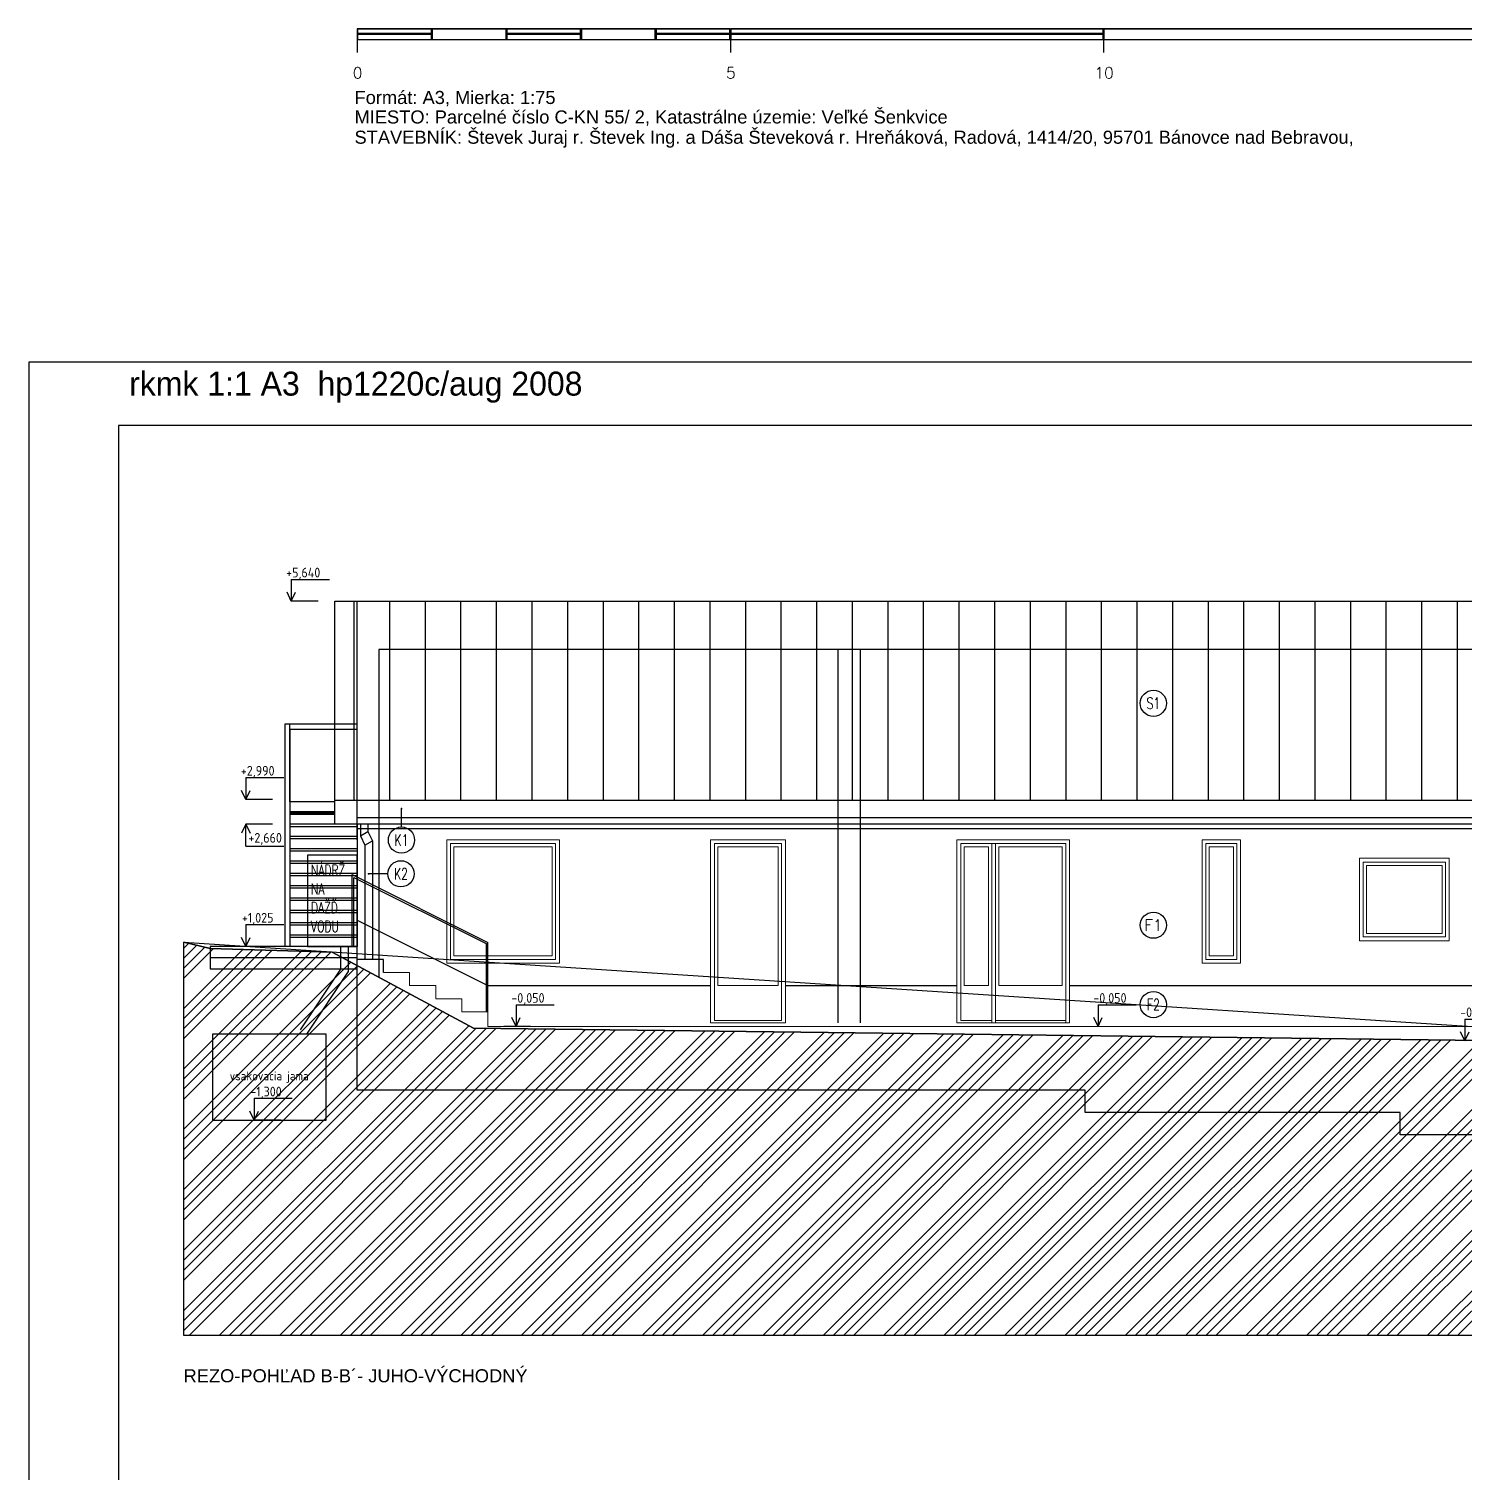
# Model space of a CAD drawing. Header units: millimetres. Extents: x 462666 to 1244237, y 2328025 to 3795663.
# Drawn here: x 1063301 to 1082507, y 2719534 to 2738846 of the extents above; entities that cross this region are included whole.
import ezdxf
from ezdxf.enums import TextEntityAlignment as Align
from ezdxf.lldxf.tags import DXFTag

# ---------------------------------------------------------------- set-up
doc = ezdxf.new("R2010")
doc.units = ezdxf.units.MM
for name, color, linetype in [('DIM_100', 64, 'Continuous'), ('MUR-POH', 64, 'Continuous'), ('MUR_POH', 64, 'Continuous'), ('MUR_REZ', 3, 'Continuous'), ('MUR_ZAK', 64, 'DASHED'), ('PLE_REZ', 200, 'Continuous'), ('PLO_LIN', 6, 'Continuous'), ('POP', 7, 'Continuous'), ('POP_100', 8, 'Continuous'), ('RAM_100', 160, 'Continuous'), ('TXT_50', 50, 'Continuous'), ('TXT_50_MIESTN', 7, 'Continuous'), ('ZAK_DIM', 7, 'Continuous')]:
    doc.layers.add(name, color=color, linetype=linetype)
doc.layers.add('Srafy', color=8, linetype='Continuous', lineweight=5)
doc.styles.add('ARIAL', font='arial.ttf', dxfattribs={"height": 250})
doc.styles.add('ISOCP.SHX', font='ISOCP.shx', dxfattribs={"height": 150})
doc.styles.add('SIMPLEX', font='SIMPLEX.SHX', dxfattribs={"width": 0.7})
doc.styles.add('SIMPLEX.SHX', font='SIMPLEX.SHX', dxfattribs={"width": 0.7})
tags = doc.linetypes.add('DASHED', pattern=[0.75, 0.5, -0.25]).pattern_tags.tags
tags[6:7] = [DXFTag(74, 4), DXFTag(75, 0), DXFTag(340, '0'), DXFTag(46, 1.0), DXFTag(50, 0.0), DXFTag(44, 0.0), DXFTag(45, 0.0)]
tags[4:5] = [DXFTag(74, 4), DXFTag(75, 0), DXFTag(340, '0'), DXFTag(46, 1.0), DXFTag(50, 0.0), DXFTag(44, 0.0), DXFTag(45, 0.0)]

# ---------------------------------------------------------------- blocks, each defined once
blk = doc.blocks.new('KOTA_V_REZ')
for p, q in [((0, 293), (0, 0)), ((0, 293), (509, 293)), ((0, 0), (-57, 121)), ((0, 0), (57, 121))]:
    blk.add_line(p, q)
at = {"color": 7, "style": 'ISOCP.SHX'}
blk.add_attdef('±0.000', text='', height=120, dxfattribs=at).set_placement((210, 384), align=Align.MIDDLE_CENTER)
blk = doc.blocks.new('Z_RAM_A_3_hp 1220')
at = {"layer": 'POP', "linetype": 'Continuous'}
blk.add_lwpolyline([(-288.5, -408), (-6.5, -408), (-6.5, -13), (-288.5, -13)], close=True, dxfattribs=at)
at = {"layer": 'RAM_100', "linetype": 'Continuous'}
for points in [[(-297, -420), (0, -420), (0, 0), (-297, 0)], [(-288.5, -13), (-288.5, -408), (-6.5, -408), (-6.5, -13)]]:
    blk.add_lwpolyline(points, close=True, dxfattribs=at)
blk.add_text('rkmk 1:1 A3  hp1220c/aug 2008', height=3.2, rotation=90, dxfattribs=at).set_placement((-292.52, -406.58))

msp = doc.modelspace()

# ---------------------------------------------------------------- hatches: boundary and pattern name
at = {"layer": 'MUR_POH', "linetype": 'ByBlock', "ltscale": 250}
h = msp.add_hatch(dxfattribs=at)
h.set_pattern_fill('ANSI31', color=8, scale=150, angle=45, style=0)
h.set_pattern_definition([(90, (207070.4, -37555.27), (-476.25, 3e-14), [])])
h.paths.add_polyline_path([(1085867.2, 2728520.4), (1067394.7, 2728520.4), (1067394.7, 2731187.6), (1087217.5, 2731187.6), (1087217.5, 2729620.2)])
h.paths.add_polyline_path([(1087517.5, 2729864.5), (1087517.5, 2731187.6), (1089142.2, 2731187.6)])
h.paths.add_polyline_path([(1092417.2, 2728535.3), (1089142.2, 2731187.6), (1092417.2, 2731187.6)])
at = {"layer": 'POP_100'}
h = msp.add_hatch(dxfattribs=at)
h.set_pattern_fill('ANSI34', color=8, scale=30, style=0)
h.set_pattern_definition([(45, (0, 1081.54), (-404.11153, 404.11153), []), (45, (134.7, 1081.54), (-404.11153, 404.11153), []), (45, (269.4, 1081.54), (-404.11153, 404.11153), []), (45, (404.1, 1081.54), (-404.11153, 404.11153), [])])
h.paths.add_polyline_path([(1103470.6, 2721362.3), (1065375.8, 2721362.3), (1065375.8, 2726626.5), (1065724.7, 2726542.1), (1067357.5, 2726493.4), (1069251, 2725473.5), (1083117.2, 2725303.8), (1083117.2, 2724403.7), (1083517.2, 2724403.7), (1083517.2, 2724978.8), (1084531.9, 2724978.8), (1085667.2, 2722255.7), (1086619, 2722255.7), (1086619, 2722655.7), (1091667.2, 2722655.7), (1091667.2, 2721898.8), (1092117.2, 2721898.8), (1092118.8, 2722598.8), (1101769.8, 2722575.7), (1101770.6, 2722375.7), (1101920.6, 2722375.7), (1101920.6, 2722695.7), (1101970.6, 2722695.7), (1101970.6, 2722545.7), (1103470.6, 2722545.7)])

# ---------------------------------------------------------------- linework, layer by layer
at = {"layer": 'MUR-POH', "flags": 128}
for points in [[(1072682.6, 2738846.5), (1067693.2, 2738846.5), (1067693.2, 2738703.8), (1072682.6, 2738703.8), (1072682.6, 2738846.5), (1072682.6, 2738846.5)], [(1068686.9, 2738846.5), (1067693.2, 2738846.5), (1067693.2, 2738790.6), (1068686.9, 2738790.6), (1068686.9, 2738846.5), (1068686.9, 2738846.5)], [(1069685.8, 2738846.5), (1068692.1, 2738846.5), (1068692.1, 2738703.8), (1069685.8, 2738703.8), (1069685.8, 2738846.5), (1069685.8, 2738846.5)], [(1070684.7, 2738846.5), (1069691.1, 2738846.5), (1069691.1, 2738790.6), (1070684.7, 2738790.6), (1070684.7, 2738846.5), (1070684.7, 2738846.5)], [(1071683.7, 2738846.5), (1070690, 2738846.5), (1070690, 2738703.8), (1071683.7, 2738703.8), (1071683.7, 2738846.5), (1071683.7, 2738846.5)], [(1072682.6, 2738846.5), (1071689, 2738846.5), (1071689, 2738790.6), (1072682.6, 2738790.6), (1072682.6, 2738846.5), (1072682.6, 2738846.5)], [(1077677.3, 2738846.5), (1072687.9, 2738846.5), (1072687.9, 2738790.6), (1077677.3, 2738790.6), (1077677.3, 2738846.5), (1077677.3, 2738846.5)], [(1082672.1, 2738846.5), (1077682.6, 2738846.5), (1077682.6, 2738703.8), (1082672.1, 2738703.8), (1082672.1, 2738846.5), (1082672.1, 2738846.5)], [(1068686.9, 2738785.4), (1067693.2, 2738785.4), (1067693.2, 2738780.4), (1068686.9, 2738780.4), (1068686.9, 2738785.4), (1068686.9, 2738785.4)], [(1068686.9, 2738775.1), (1067693.2, 2738775.1), (1067693.2, 2738703.8), (1068686.9, 2738703.8), (1068686.9, 2738775.1), (1068686.9, 2738775.1)], [(1067693.2, 2738698.6), (1067693.2, 2738529.4)], [(1067693.2, 2738698.6), (1067693.2, 2738529.4)], [(1067698.5, 2738703.8), (1072682.6, 2738703.8), (1072682.6, 2738841.2), (1067698.5, 2738841.2), (1067698.5, 2738703.8), (1067698.5, 2738703.8)], [(1067698.5, 2738790.6), (1068686.9, 2738790.6), (1068686.9, 2738841.2), (1067698.5, 2738841.2), (1067698.5, 2738790.6), (1067698.5, 2738790.6)], [(1067698.5, 2738780.4), (1068686.9, 2738780.4), (1068686.9, 2738780.1), (1067698.5, 2738780.1), (1067698.5, 2738780.4), (1067698.5, 2738780.4)], [(1067698.5, 2738703.8), (1068686.9, 2738703.8), (1068686.9, 2738769.8), (1067698.5, 2738769.8), (1067698.5, 2738703.8), (1067698.5, 2738703.8)], [(1068697.4, 2738703.8), (1069685.8, 2738703.8), (1069685.8, 2738841.2), (1068697.4, 2738841.2), (1068697.4, 2738703.8), (1068697.4, 2738703.8)], [(1070684.7, 2738785.4), (1069691.1, 2738785.4), (1069691.1, 2738780.4), (1070684.7, 2738780.4), (1070684.7, 2738785.4), (1070684.7, 2738785.4)], [(1070684.7, 2738775.1), (1069691.1, 2738775.1), (1069691.1, 2738703.8), (1070684.7, 2738703.8), (1070684.7, 2738775.1), (1070684.7, 2738775.1)], [(1069696.4, 2738790.6), (1070684.7, 2738790.6), (1070684.7, 2738841.2), (1069696.4, 2738841.2), (1069696.4, 2738790.6), (1069696.4, 2738790.6)], [(1069696.4, 2738780.4), (1070684.7, 2738780.4), (1070684.7, 2738780.1), (1069696.4, 2738780.1), (1069696.4, 2738780.4), (1069696.4, 2738780.4)], [(1069696.4, 2738703.8), (1070684.7, 2738703.8), (1070684.7, 2738769.8), (1069696.4, 2738769.8), (1069696.4, 2738703.8), (1069696.4, 2738703.8)], [(1070695.3, 2738703.8), (1071683.7, 2738703.8), (1071683.7, 2738841.2), (1070695.3, 2738841.2), (1070695.3, 2738703.8), (1070695.3, 2738703.8)], [(1072682.6, 2738785.4), (1071689, 2738785.4), (1071689, 2738780.4), (1072682.6, 2738780.4), (1072682.6, 2738785.4), (1072682.6, 2738785.4)], [(1072682.6, 2738775.1), (1071689, 2738775.1), (1071689, 2738703.8), (1072682.6, 2738703.8), (1072682.6, 2738775.1), (1072682.6, 2738775.1)], [(1071694.3, 2738790.6), (1072682.6, 2738790.6), (1072682.6, 2738841.2), (1071694.3, 2738841.2), (1071694.3, 2738790.6), (1071694.3, 2738790.6)], [(1071694.3, 2738780.4), (1072682.6, 2738780.4), (1072682.6, 2738780.1), (1071694.3, 2738780.1), (1071694.3, 2738780.4), (1071694.3, 2738780.4)], [(1071694.3, 2738703.8), (1072682.6, 2738703.8), (1072682.6, 2738769.8), (1071694.3, 2738769.8), (1071694.3, 2738703.8), (1071694.3, 2738703.8)], [(1077677.3, 2738785.4), (1072687.9, 2738785.4), (1072687.9, 2738780.4), (1077677.3, 2738780.4), (1077677.3, 2738785.4), (1077677.3, 2738785.4)], [(1077677.3, 2738775.1), (1072687.9, 2738775.1), (1072687.9, 2738703.8), (1077677.3, 2738703.8), (1077677.3, 2738775.1), (1077677.3, 2738775.1)], [(1072687.9, 2738698.6), (1072687.9, 2738529.4)], [(1072687.9, 2738698.6), (1072687.9, 2738529.4)], [(1072693.2, 2738790.6), (1077677.3, 2738790.6), (1077677.3, 2738841.2), (1072693.2, 2738841.2), (1072693.2, 2738790.6), (1072693.2, 2738790.6)], [(1072693.2, 2738780.4), (1077677.3, 2738780.4), (1077677.3, 2738780.1), (1072693.2, 2738780.1), (1072693.2, 2738780.4), (1072693.2, 2738780.4)], [(1072693.2, 2738703.8), (1077677.3, 2738703.8), (1077677.3, 2738769.8), (1072693.2, 2738769.8), (1072693.2, 2738703.8), (1072693.2, 2738703.8)], [(1077682.6, 2738698.6), (1077682.6, 2738529.4)], [(1077687.9, 2738703.8), (1082672.1, 2738703.8), (1082672.1, 2738841.2), (1077687.9, 2738841.2), (1077687.9, 2738703.8), (1077687.9, 2738703.8)]]:
    msp.add_lwpolyline(points, dxfattribs=at)
at = {"layer": 'MUR-POH', "color": 252}
for points in [[(1067694.7, 2726920.7), (1069444.7, 2726045.7), (1072424.1, 2726045.7)], [(1073424.1, 2726045.7), (1075720.5, 2726045.7)], [(1077225.3, 2726045.7), (1083117.2, 2726045.7)]]:
    msp.add_lwpolyline(points, dxfattribs=at)
at = {"layer": 'MUR_POH', "color": 8, "linetype": 'DASHED', "ltscale": 250}
for p, q in [((1067694.7, 2728295.7), (1085867.2, 2728295.7)), ((1067694.7, 2728145.7), (1086167.2, 2728145.7))]:
    msp.add_line(p, q, dxfattribs=at)
at = {"layer": 'MUR_POH', "color": 8, "linetype": 'DASHED', "ltscale": 250, "flags": 128}
for points in [[(1067694.7, 2727995.3), (1067694.7, 2731187.6)], [(1091717.2, 2728458.8), (1091717.2, 2730543.5), (1067985.1, 2730543.5), (1067985.1, 2726155.4)], [(1074124.1, 2730543.5), (1074124.1, 2725545.7)], [(1074424.1, 2730543.5), (1074424.1, 2725545.7)], [(1093175.1, 2724799.3), (1065375.8, 2726623.4)], [(1065724.7, 2726568.8), (1065724.7, 2726418.8), (1067694.7, 2726418.8)], [(1066936.6, 2725451.3), (1067476, 2726263.2), (1067476, 2726568.8)], [(1067019.9, 2725396), (1067576, 2726233), (1067576, 2726568.8)], [(1067694.7, 2726268.8), (1067694.7, 2726568.8)], [(1065724.7, 2726418.8), (1065724.7, 2726268.8), (1067694.7, 2726268.8)], [(1067694.7, 2724645.7), (1067694.7, 2726311.8)], [(1077437.8, 2724645.7), (1067694.7, 2724645.7)], [(1081652.5, 2724345.7), (1077437.8, 2724345.7), (1077437.8, 2724645.7)], [(1086167.2, 2724045.7), (1086167.2, 2724045.7), (1081652.5, 2724045.7), (1081652.5, 2724345.7)]]:
    msp.add_lwpolyline(points, dxfattribs=at)
msp.add_lwpolyline([(1065758.2, 2725396), (1065758.2, 2724243.2), (1067278.4, 2724243.2), (1067278.4, 2725396)], close=True, dxfattribs=at)
at = {"layer": 'MUR_REZ'}
for points in [[(1067357.5, 2726493.4), (1065724.7, 2726542.1), (1065375.8, 2726626.5)], [(1083117.2, 2725303.7), (1069251, 2725473.5), (1067357.5, 2726493.4)]]:
    msp.add_lwpolyline(points, dxfattribs=at)
at = {"layer": 'MUR_ZAK', "ltscale": 175, "flags": 128}
msp.add_lwpolyline([(1067027.2, 2727791.8), (1067027.2, 2726568.8), (1067694.7, 2726568.8), (1067694.7, 2727791.8)], close=True, dxfattribs=at)
at = {"layer": 'PLE_REZ', "linetype": 'Continuous'}
for p, q in [((1067737.2, 2728210), (1067737.2, 2728046.7)), ((1067737.2, 2728046.7), (1067837.2, 2728104.4)), ((1067737.2, 2728046.7), (1067797.2, 2727923.4)), ((1067837.2, 2728210), (1067837.2, 2728104.4)), ((1067837.2, 2728104.4), (1067897.2, 2727981.2)), ((1067797.2, 2727923.4), (1067897.2, 2727981.2)), ((1067797.2, 2727923.4), (1067797.2, 2726393.8)), ((1067897.2, 2727981.2), (1067897.2, 2726393.8))]:
    msp.add_line(p, q, dxfattribs=at)
at = {"layer": 'PLO_LIN', "color": 252}
for p, q in [((1066794.7, 2728375.7), (1067394.7, 2728375.7)), ((1066794.7, 2728340.7), (1067394.7, 2728340.7)), ((1066794.7, 2728210.7), (1067394.7, 2728210.7)), ((1066794.7, 2728175.7), (1067694.7, 2728175.7)), ((1066794.7, 2728045.7), (1067694.7, 2728045.7)), ((1066794.7, 2728010.7), (1067694.7, 2728010.7)), ((1066794.7, 2727880.7), (1067694.7, 2727880.7)), ((1066794.7, 2727845.7), (1067694.7, 2727845.7)), ((1066794.7, 2727715.7), (1067694.7, 2727715.7)), ((1066794.7, 2727680.7), (1067694.7, 2727680.7)), ((1066794.7, 2727550.7), (1067694.7, 2727550.7)), ((1066794.7, 2727515.7), (1067694.7, 2727515.7)), ((1067626, 2726568.8), (1067626, 2727531.1)), ((1067626, 2727531.1), (1069444.7, 2726621.7)), ((1066794.7, 2727385.7), (1067694.7, 2727385.7)), ((1066794.7, 2727350.7), (1067694.7, 2727350.7)), ((1066794.7, 2727220.7), (1067694.7, 2727220.7)), ((1066794.7, 2727185.7), (1067694.7, 2727185.7)), ((1066794.7, 2727055.7), (1067694.7, 2727055.7)), ((1066794.7, 2727020.7), (1067694.7, 2727020.7)), ((1066794.7, 2726890.7), (1067694.7, 2726890.7)), ((1066794.7, 2726855.7), (1067694.7, 2726855.7)), ((1066794.7, 2726725.7), (1067694.7, 2726725.7)), ((1066794.7, 2726690.7), (1067694.7, 2726690.7)), ((1069444.7, 2725693.8), (1069444.7, 2726621.7))]:
    msp.add_line(p, q, dxfattribs=at)
for points in [[(1085867.2, 2728204.4), (1067394.7, 2728204.4), (1067394.7, 2731187.6), (1087217.5, 2731187.6)], [(1067694.7, 2729540.7), (1066724.7, 2729540.7), (1066724.7, 2726568.8)], [(1066794.7, 2728505.7), (1066794.7, 2729540.7)], [(1067694.7, 2729470.7), (1066794.7, 2729470.7), (1066794.7, 2726568.8)], [(1067394.7, 2728505.7), (1066794.7, 2728505.7), (1066794.7, 2728355.7), (1067394.7, 2728355.7)], [(1066794.7, 2728430.7), (1066794.7, 2726568.8)], [(1085867.2, 2728520.4), (1067394.7, 2728520.4)], [(1067694.7, 2728204.4), (1067694.7, 2726568.8)], [(1067651, 2726568.8), (1067651, 2727490.6), (1069419.7, 2726606.3), (1069419.7, 2725693.8)], [(1103470.6, 2726829.1), (1103470.6, 2721362.3), (1065375.8, 2721362.3), (1065375.8, 2726626.5)], [(1067694.7, 2726393.8), (1067694.7, 2726568.8), (1065724.7, 2726568.8)], [(1067394.7, 2726568.8), (1065724.7, 2726568.8)], [(1068044.7, 2726218.8), (1068044.7, 2726393.8), (1067694.7, 2726393.8)]]:
    msp.add_lwpolyline(points, dxfattribs=at)
at = {"layer": 'PLO_LIN', "color": 1}
msp.add_lwpolyline([(1103470.6, 2721362.3), (1065375.8, 2721362.3), (1065375.8, 2726626.5), (1065724.7, 2726542.1), (1067357.5, 2726493.4), (1069251, 2725473.5), (1083117.2, 2725303.8)], dxfattribs=at)
at = {"layer": 'Srafy', "flags": 128}
for points in [[(1068894.7, 2727995.7), (1068894.7, 2726345.7), (1070399.4, 2726345.7), (1070399.4, 2727995.7)], [(1068894.7, 2726345.7), (1068894.7, 2727995.7), (1070399.4, 2727995.7), (1070399.4, 2726345.7)], [(1068944.7, 2727945.7), (1068944.7, 2726395.7), (1070349.4, 2726395.7), (1070349.4, 2727945.7)], [(1068989.7, 2727900.7), (1068989.7, 2726440.7), (1070304.4, 2726440.7), (1070304.4, 2727900.7)], [(1072424.1, 2727995.7), (1072424.1, 2725545.7), (1073424.1, 2725545.7), (1073424.1, 2727995.7)], [(1072474.1, 2727945.7), (1072474.1, 2725575.7), (1073374.1, 2725575.7), (1073374.1, 2727945.7)], [(1072519.1, 2727900.7), (1072519.1, 2726045.7), (1073329.1, 2726045.7), (1073329.1, 2727900.7)], [(1076186.1, 2727945.7), (1076186.1, 2725575.7), (1075770.5, 2725575.7), (1075770.5, 2727945.7)], [(1076141.1, 2727900.7), (1076141.1, 2726045.7), (1075815.5, 2726045.7), (1075815.5, 2727900.7)], [(1076236.1, 2727945.7), (1076236.1, 2725575.7), (1077175.3, 2725575.7), (1077175.3, 2727945.7)], [(1076281.1, 2727900.7), (1076281.1, 2726045.7), (1077130.3, 2726045.7), (1077130.3, 2727900.7)], [(1078999.4, 2727995.7), (1078999.4, 2726345.7), (1079515, 2726345.7), (1079515, 2727995.7)], [(1078999.4, 2726345.7), (1078999.4, 2727995.7), (1079515, 2727995.7), (1079515, 2726345.7)], [(1079049.4, 2727945.7), (1079049.4, 2726395.7), (1079465, 2726395.7), (1079465, 2727945.7)], [(1079094.4, 2727900.7), (1079094.4, 2726440.7), (1079420, 2726440.7), (1079420, 2727900.7)], [(1081106.5, 2726645.7), (1081106.5, 2727747.9), (1082306.5, 2727747.9), (1082306.5, 2726645.7)], [(1081106.5, 2727747.9), (1081106.5, 2726645.7), (1082306.5, 2726645.7), (1082306.5, 2727747.9)], [(1081156.5, 2727697.9), (1081156.5, 2726695.7), (1082256.5, 2726695.7), (1082256.5, 2727697.9)], [(1081201.5, 2727652.9), (1081201.5, 2726740.7), (1082211.5, 2726740.7), (1082211.5, 2727652.9)]]:
    msp.add_lwpolyline(points, close=True, dxfattribs=at)
for points in [[(1076186.1, 2727945.7), (1076186.1, 2725545.7), (1075720.5, 2725545.7), (1075720.5, 2727995.7), (1076186.1, 2727995.7)], [(1076186.1, 2727945.7), (1076186.1, 2725545.7), (1077225.3, 2725545.7), (1077225.3, 2727995.7), (1076186.1, 2727995.7)], [(1076236.1, 2727945.7), (1076186.1, 2727945.7)], [(1083117.2, 2725495.7), (1083117.2, 2725495.7), (1069444.7, 2725495.7), (1069444.7, 2725693.8), (1069094.7, 2725693.8), (1069094.7, 2725868.8), (1068744.7, 2725868.8), (1068744.7, 2726043.8), (1068394.7, 2726043.8), (1068394.7, 2726218.8), (1068044.7, 2726218.8), (1068044.7, 2726393.8), (1067694.7, 2726393.8), (1067694.7, 2726470.7)], [(1076236.1, 2725575.7), (1076236.1, 2725545.7)], [(1077175.3, 2725575.7), (1077175.3, 2725545.7)]]:
    msp.add_lwpolyline(points, dxfattribs=at)
at = {"layer": 'TXT_50', "color": 252}
for p, q in [((1068287, 2728413.9), (1068287, 2728413.9)), ((1067847.7, 2727540.4), (1067847.7, 2727540.4))]:
    msp.add_line(p, q, dxfattribs=at)
at = {"layer": 'TXT_50', "color": 252, "const_width": 12.3, "flags": 128}
for points in [[(1068280.6, 2728413.9, 1), (1068293.4, 2728413.9, 1)], [(1067841.3, 2727540.4, 1), (1067854.1, 2727540.4, 1)]]:
    msp.add_lwpolyline(points, format="xyb", close=True, dxfattribs=at)
at = {"layer": 'TXT_50', "color": 252, "flags": 128}
for points in [[(1068287, 2728167.1), (1068287, 2728413.9)], [(1068104.8, 2727540.4), (1067847.7, 2727540.4)]]:
    msp.add_lwpolyline(points, dxfattribs=at)
at = {"layer": 'TXT_50', "color": 252}
for centre in [(1078348.6, 2729822.4), (1068287, 2727991.8), (1068280.1, 2727540.4), (1078348.6, 2726852.7), (1078348.6, 2725790.5)]:
    msp.add_circle(centre, 175.2, dxfattribs=at)
at = {"layer": 'ZAK_DIM'}
for p, q in [((1067172.4, 2731187.6), (1066813, 2731187.6)), ((1066562.9, 2728535.3), (1066203.5, 2728535.3)), ((1066562.9, 2728204.4), (1066203.5, 2728204.4)), ((1066562.9, 2726568.8), (1066203.5, 2726568.8)), ((1070014, 2725495.7), (1069654.6, 2725495.7)), ((1066674.5, 2724243.2), (1066315.2, 2724243.2))]:
    msp.add_line(p, q, dxfattribs=at)

# ---------------------------------------------------------------- block references
at = {"layer": 'MUR_POH', "ltscale": 0.3, "xscale": 100, "yscale": 100, "zscale": 100, "rotation": 270.0000000000635}
msp.add_blockref('Z_RAM_A_3_hp 1220', (1105300.8, 2704687.4), dxfattribs=at)
at = {"layer": 'ZAK_DIM'}
ref = msp.add_blockref('KOTA_V_REZ', (1066813, 2731187.6), dxfattribs=at)
ref.add_attrib('±0.000', '+5,640', dxfattribs={"height": 130, "style": 'ISOCP.SHX'}).set_placement((1066972.3, 2731571.3), align=Align.MIDDLE_CENTER)
ref = msp.add_blockref('KOTA_V_REZ', (1066203.5, 2728535.3), dxfattribs=at)
ref.add_attrib('±0.000', '+2,990', dxfattribs={"height": 130, "style": 'ISOCP.SHX'}).set_placement((1066362.8, 2728919), align=Align.MIDDLE_CENTER)
ref = msp.add_blockref('KOTA_V_REZ', (1066203.5, 2728204.4), dxfattribs=dict(at, xscale=-1, rotation=180))
ref.add_attrib('±0.000', '+2,660', dxfattribs={"height": 130, "style": 'ISOCP.SHX'}).set_placement((1066462.9, 2728022.2), align=Align.MIDDLE_CENTER)
ref = msp.add_blockref('KOTA_V_REZ', (1066203.5, 2726568.8), dxfattribs=at)
ref.add_attrib('±0.000', '+1,025', dxfattribs={"height": 130, "style": 'ISOCP.SHX'}).set_placement((1066362.8, 2726952.4), align=Align.MIDDLE_CENTER)
ref = msp.add_blockref('KOTA_V_REZ', (1069819.6, 2725495.7), dxfattribs=at)
ref.add_attrib('±0.000', '-0,050', dxfattribs={"height": 130, "style": 'ISOCP.SHX'}).set_placement((1069978.9, 2725879.3), align=Align.MIDDLE_CENTER)
ref = msp.add_blockref('KOTA_V_REZ', (1077608, 2725495.7), dxfattribs=at)
ref.add_attrib('±0.000', '-0,050', dxfattribs={"height": 130, "style": 'ISOCP.SHX'}).set_placement((1077767.2, 2725879.3), align=Align.MIDDLE_CENTER)
ref = msp.add_blockref('KOTA_V_REZ', (1082515.7, 2725303.7), dxfattribs=at)
ref.add_attrib('±0.000', '-0,230', dxfattribs={"height": 130, "style": 'ISOCP.SHX'}).set_placement((1082675, 2725687.4), align=Align.MIDDLE_CENTER)
ref = msp.add_blockref('KOTA_V_REZ', (1066315.2, 2724243.2), dxfattribs=at)
ref.add_attrib('±0.000', '-1,300', dxfattribs={"height": 130, "style": 'ISOCP.SHX'}).set_placement((1066474.4, 2724626.9), align=Align.MIDDLE_CENTER)

# ---------------------------------------------------------------- texts
at = {"color": 7, "style": 'ISOCP.SHX'}
msp.add_attdef('vsakovacia jama', text='±X.XXX', height=120, dxfattribs=at).set_placement((1066517, 2724836.2), align=Align.MIDDLE_CENTER)
at = {"layer": 'DIM_100', "color": 1, "style": 'SIMPLEX'}
for s, p in [('0', (1067699.7, 2738182.1)), ('5', (1072694.4, 2738182.1)), ('10', (1077689.1, 2738182.1))]:
    msp.add_text(s, height=150, dxfattribs=at).set_placement(p, align=Align.CENTER)
at = {"layer": 'DIM_100', "color": 1, "insert": (1067075.8, 2727661.9), "char_height": 150, "width": 575.144, "attachment_point": 1, "style": 'SIMPLEX'}
msp.add_mtext('{NÁDRŽ NA DAŽĎ. VODU}', dxfattribs=at)
at = {"layer": 'TXT_50', "color": 252, "style": 'SIMPLEX.SHX', "width": 0.7}
for s, p in [('S1', (1078348.6, 2729822.4)), ('K1', (1068287, 2727991.8)), ('K2', (1068280.1, 2727540.4)), ('F2', (1078348.6, 2725790.5))]:
    msp.add_text(s, height=150, dxfattribs=at).set_placement(p, align=Align.MIDDLE_CENTER)
at = {"layer": 'TXT_50', "color": 252, "style": 'SIMPLEX.SHX'}
msp.add_text('F1', height=150, dxfattribs=at).set_placement((1078348.6, 2726852.7), align=Align.MIDDLE_CENTER)
at = {"layer": 'TXT_50_MIESTN', "style": 'ARIAL'}
for s, p in [('Formát: A3, Mierka: 1:75', (1067658.6, 2737840.9)), ('MIESTO: Parcelné číslo C-KN 55/ 2, Katastrálne územie:^JVeľké Šenkvice', (1067658.6, 2737580.2)), ('STAVEBNÍK: Števek Juraj r. Števek Ing. a Dáša Števeková r. Hreňáková, Radová, 1414/20, 95701 Bánovce nad Bebravou,', (1067658.6, 2737309.1)), ('REZO-POHĽAD B-B´- JUHO-VÝCHODNÝ', (1065370.7, 2720736.3))]:
    msp.add_text(s, height=175, dxfattribs=at).set_placement(p)

doc.saveas('drawing.dxf')
